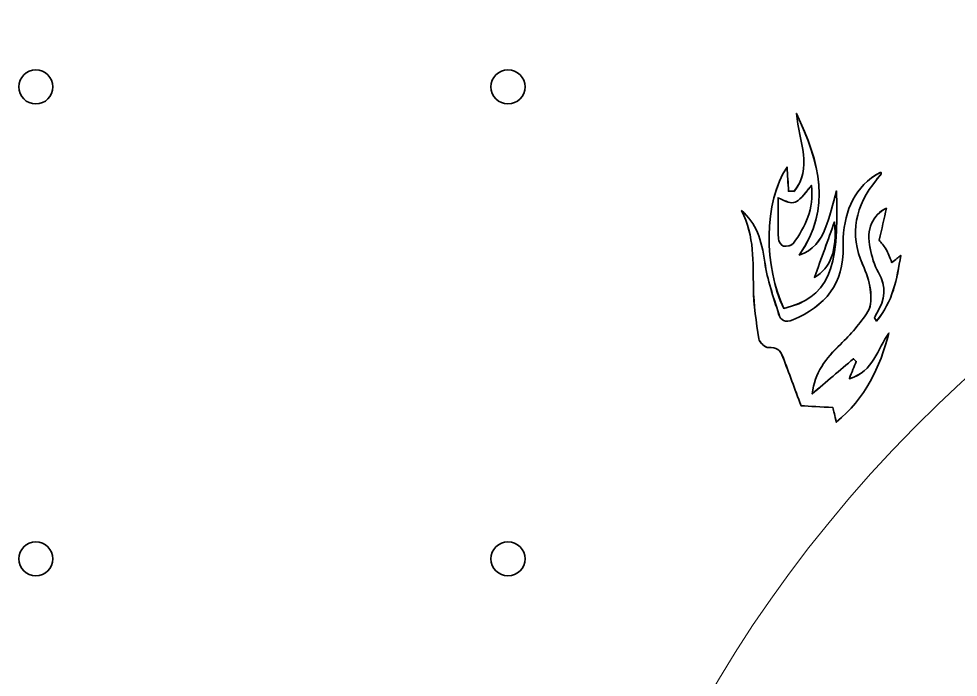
# Model space of a CAD drawing. Header units: inches. Extents: x -4.7 to 7.3, y 13.1 to 25.1.
# Drawn here: x 0.335 to 3.782, y 15.5 to 17.917 of the extents above; entities that cross this region are included whole.
import ezdxf

# ---------------------------------------------------------------- set-up
doc = ezdxf.new("R2010")
doc.units = ezdxf.units.IN
doc.header["$MEASUREMENT"] = 0
doc.layers.add('Cut', color=7, linetype='Continuous')
doc.layers.add('Score', color=7, linetype='Continuous')

# ---------------------------------------------------------------- blocks, each defined once
blk = doc.blocks.new('block 20')
at = {"layer": 'Score', "color": 7, "lineweight": 35}
blk.add_open_spline([(3.4977, 17.3534), (3.4986, 17.3499), (3.4997, 17.3481), (3.4992, 17.3475), (3.4935, 17.34), (3.4875, 17.3328), (3.4816, 17.3254), (3.4057, 17.2308), (3.3801, 17.1286), (3.4317, 17.013), (3.4444, 16.9845), (3.4554, 16.9539), (3.4594, 16.9233), (3.4629, 16.8967), (3.464, 16.8631), (3.4507, 16.8425), (3.4225, 16.7986), (3.3874, 16.7577), (3.3495, 16.7216), (3.2962, 16.6709), (3.2544, 16.6163), (3.2462, 16.5401), (3.2979, 16.5841), (3.3478, 16.6266), (3.3977, 16.669), (3.4008, 16.6656), (3.404, 16.6622), (3.4072, 16.6588), (3.3995, 16.6394), (3.3919, 16.62), (3.3823, 16.5958), (3.4722, 16.6217), (3.4849, 16.7053), (3.5278, 16.7631), (3.4942, 16.6372), (3.4415, 16.5236), (3.3345, 16.4362), (3.3291, 16.4598), (3.3251, 16.4773), (3.3222, 16.4899), (3.2776, 16.4924), (3.2381, 16.4946), (3.2051, 16.4964), (3.1824, 16.5576), (3.1607, 16.6163), (3.139, 16.675), (3.1297, 16.6999), (3.1151, 16.7117), (3.0854, 16.7099), (3.0739, 16.7092), (3.0524, 16.7292), (3.0504, 16.742), (3.0405, 16.8038), (3.0313, 16.8664), (3.0303, 16.9288), (3.0288, 17.0231), (3.0349, 17.1176), (2.9871, 17.2126), (3.0405, 17.1674), (3.0606, 17.1059), (3.0722, 17.0229), (3.0812, 16.9585), (3.1039, 16.8957), (3.123, 16.833), (3.1303, 16.8093), (3.1471, 16.7993), (3.1748, 16.8112), (3.2935, 16.8618), (3.3631, 16.9451), (3.3596, 17.0794), (3.3593, 17.0904), (3.3589, 17.1015), (3.3597, 17.1125), (3.3667, 17.2147), (3.4003, 17.3017), (3.4977, 17.3534)], degree=3, knots=[0, 0, 0, 0, 1, 1, 1, 2, 2, 2, 3, 3, 3, 4, 4, 4, 5, 5, 5, 6, 6, 6, 7, 7, 7, 8, 8, 8, 9, 9, 9, 10, 10, 10, 11, 11, 11, 12, 12, 12, 13, 13, 13, 14, 14, 14, 15, 15, 15, 16, 16, 16, 17, 17, 17, 18, 18, 18, 19, 19, 19, 20, 20, 20, 21, 21, 21, 22, 22, 22, 23, 23, 23, 24, 24, 24, 25, 25, 25, 25], dxfattribs=at)
blk = doc.blocks.new('block 21')
at = {"layer": 'Score', "color": 7, "lineweight": 35}
blk.add_open_spline([(3.1983, 17.0492), (3.2492, 17.0663), (3.2771, 17.1029), (3.2938, 17.1467), (3.3104, 17.1899), (3.3209, 17.2355), (3.3356, 17.285), (3.3466, 16.9897), (3.3019, 16.8915), (3.142, 16.8538), (3.0695, 17.0001), (3.0673, 17.2474), (3.1541, 17.3726), (3.1558, 17.3428), (3.1575, 17.3133), (3.1592, 17.2838), (3.166, 17.2837), (3.1728, 17.2835), (3.1796, 17.2834), (3.2487, 17.3686), (3.199, 17.4642), (3.188, 17.5691), (3.2735, 17.3893), (3.3191, 17.2216), (3.1983, 17.0492)], degree=3, knots=[0, 0, 0, 0, 1, 1, 1, 2, 2, 2, 3, 3, 3, 4, 4, 4, 5, 5, 5, 6, 6, 6, 7, 7, 7, 8, 8, 8, 8], dxfattribs=at)
blk = doc.blocks.new('block 22')
at = {"layer": 'Score', "color": 7, "lineweight": 35}
blk.add_open_spline([(3.5388, 17.0215), (3.5524, 17.0329), (3.5616, 17.0406), (3.5707, 17.0482), (3.5574, 16.9613), (3.5414, 16.8782), (3.4822, 16.8075), (3.4765, 16.8166), (3.4747, 16.8182), (3.475, 16.8191), (3.4773, 16.8248), (3.4792, 16.8308), (3.4826, 16.8359), (3.5146, 16.8847), (3.5189, 16.9331), (3.4888, 16.9859), (3.4736, 17.0126), (3.4647, 17.0439), (3.4582, 17.0743), (3.4434, 17.1433), (3.4683, 17.1984), (3.5183, 17.221), (3.5101, 17.1844), (3.5016, 17.1461), (3.4922, 17.104), (3.4984, 17.0957), (3.5091, 17.0841), (3.5169, 17.0708), (3.5247, 17.0575), (3.5296, 17.0426), (3.5388, 17.0215)], degree=3, knots=[0, 0, 0, 0, 1, 1, 1, 2, 2, 2, 3, 3, 3, 4, 4, 4, 5, 5, 5, 6, 6, 6, 7, 7, 7, 8, 8, 8, 9, 9, 9, 10, 10, 10, 10], dxfattribs=at)
blk = doc.blocks.new('block 23')
at = {"layer": 'Score', "color": 7, "lineweight": 35}
blk.add_open_spline([(3.4977, 17.3534), (3.4003, 17.3017), (3.3667, 17.2147), (3.3597, 17.1125), (3.3589, 17.1015), (3.3593, 17.0904), (3.3596, 17.0794), (3.3631, 16.9451), (3.2935, 16.8618), (3.1748, 16.8112), (3.1471, 16.7993), (3.1303, 16.8093), (3.123, 16.833), (3.1039, 16.8957), (3.0812, 16.9585), (3.0722, 17.0229), (3.0606, 17.1059), (3.0405, 17.1674), (2.9871, 17.2126), (3.0349, 17.1176), (3.0288, 17.0231), (3.0303, 16.9288), (3.0313, 16.8664), (3.0405, 16.8038), (3.0504, 16.742), (3.0524, 16.7292), (3.0739, 16.7092), (3.0854, 16.7099), (3.1151, 16.7117), (3.1297, 16.6999), (3.139, 16.675), (3.1607, 16.6163), (3.1824, 16.5576), (3.2051, 16.4964), (3.2381, 16.4946), (3.2776, 16.4924), (3.3222, 16.4899), (3.3251, 16.4773), (3.3291, 16.4598), (3.3345, 16.4362), (3.4415, 16.5236), (3.4942, 16.6372), (3.5278, 16.7631), (3.4849, 16.7053), (3.4722, 16.6217), (3.3823, 16.5958), (3.3919, 16.62), (3.3995, 16.6394), (3.4072, 16.6588), (3.404, 16.6622), (3.4008, 16.6656), (3.3977, 16.669), (3.3478, 16.6266), (3.2979, 16.5841), (3.2462, 16.5401), (3.2544, 16.6163), (3.2962, 16.6709), (3.3495, 16.7216), (3.3874, 16.7577), (3.4225, 16.7986), (3.4507, 16.8425), (3.464, 16.8631), (3.4629, 16.8967), (3.4594, 16.9233), (3.4554, 16.9539), (3.4444, 16.9845), (3.4317, 17.013), (3.3801, 17.1286), (3.4057, 17.2308), (3.4816, 17.3254), (3.4875, 17.3328), (3.4935, 17.34), (3.4992, 17.3475), (3.4997, 17.3481), (3.4986, 17.3499), (3.4977, 17.3534)], degree=3, knots=[0, 0, 0, 0, 1, 1, 1, 2, 2, 2, 3, 3, 3, 4, 4, 4, 5, 5, 5, 6, 6, 6, 7, 7, 7, 8, 8, 8, 9, 9, 9, 10, 10, 10, 11, 11, 11, 12, 12, 12, 13, 13, 13, 14, 14, 14, 15, 15, 15, 16, 16, 16, 17, 17, 17, 18, 18, 18, 19, 19, 19, 20, 20, 20, 21, 21, 21, 22, 22, 22, 23, 23, 23, 24, 24, 24, 25, 25, 25, 25], dxfattribs=at)
blk = doc.blocks.new('block 24')
at = {"layer": 'Score', "color": 7, "lineweight": 35}
blk.add_open_spline([(3.4976, 17.3537), (3.4004, 17.3017), (3.3668, 17.2146), (3.3598, 17.1127), (3.3588, 17.1014), (3.3595, 17.0901), (3.3598, 17.0795), (3.3631, 16.945), (3.2936, 16.8619), (3.1748, 16.8113), (3.1472, 16.7993), (3.1302, 16.8093), (3.1232, 16.8332), (3.1039, 16.8958), (3.0813, 16.9583), (3.0723, 17.0229), (3.0606, 17.1061), (3.0403, 17.1673), (2.9871, 17.2126), (3.035, 17.1174), (3.0287, 17.0229), (3.0304, 16.9291), (3.0314, 16.8665), (3.0407, 16.8039), (3.0503, 16.742), (3.0523, 16.7294), (3.0739, 16.7094), (3.0853, 16.7101), (3.1152, 16.7114), (3.1299, 16.7001), (3.1388, 16.6748), (3.1608, 16.6163), (3.1824, 16.5577), (3.2051, 16.4965), (3.238, 16.4945), (3.2776, 16.4925), (3.3222, 16.4898), (3.3252, 16.4772), (3.3292, 16.4599), (3.3345, 16.4359), (3.4416, 16.5238), (3.4942, 16.6369), (3.5278, 16.7633), (3.4849, 16.7054), (3.4722, 16.6216), (3.3824, 16.5956), (3.3917, 16.6203), (3.3994, 16.6396), (3.4074, 16.6589), (3.404, 16.6622), (3.4007, 16.6655), (3.3977, 16.6689), (3.3478, 16.6263), (3.2979, 16.5843), (3.2463, 16.5404), (3.2543, 16.6163), (3.2962, 16.6708), (3.3495, 16.7214), (3.3874, 16.758), (3.4227, 16.7986), (3.4506, 16.8425), (3.4639, 16.8632), (3.4629, 16.8964), (3.4593, 16.9231), (3.4553, 16.9537), (3.4443, 16.9843), (3.4317, 17.0129), (3.3801, 17.1287), (3.4057, 17.2305), (3.4816, 17.3257), (3.4876, 17.333), (3.4935, 17.3403), (3.4992, 17.3477), (3.4999, 17.3483), (3.4985, 17.3497), (3.4976, 17.3537)], degree=3, knots=[0, 0, 0, 0, 1, 1, 1, 2, 2, 2, 3, 3, 3, 4, 4, 4, 5, 5, 5, 6, 6, 6, 7, 7, 7, 8, 8, 8, 9, 9, 9, 10, 10, 10, 11, 11, 11, 12, 12, 12, 13, 13, 13, 14, 14, 14, 15, 15, 15, 16, 16, 16, 17, 17, 17, 18, 18, 18, 19, 19, 19, 20, 20, 20, 21, 21, 21, 22, 22, 22, 23, 23, 23, 24, 24, 24, 25, 25, 25, 25], dxfattribs=at)
blk = doc.blocks.new('block 25')
at = {"layer": 'Score', "color": 7, "lineweight": 35}
blk.add_open_spline([(3.1983, 17.0492), (3.3191, 17.2216), (3.2735, 17.3893), (3.188, 17.5691), (3.199, 17.4642), (3.2487, 17.3686), (3.1796, 17.2834), (3.1728, 17.2835), (3.166, 17.2837), (3.1592, 17.2838), (3.1575, 17.3133), (3.1558, 17.3428), (3.1541, 17.3726), (3.0673, 17.2474), (3.0695, 17.0001), (3.142, 16.8538), (3.3019, 16.8915), (3.3466, 16.9897), (3.3356, 17.285), (3.3209, 17.2355), (3.3104, 17.1899), (3.2938, 17.1467), (3.2771, 17.1029), (3.2492, 17.0663), (3.1983, 17.0492)], degree=3, knots=[0, 0, 0, 0, 1, 1, 1, 2, 2, 2, 3, 3, 3, 4, 4, 4, 5, 5, 5, 6, 6, 6, 7, 7, 7, 8, 8, 8, 8], dxfattribs=at)
blk = doc.blocks.new('block 26')
at = {"layer": 'Score', "color": 7, "lineweight": 35}
blk.add_open_spline([(3.243, 17.305), (3.2541, 17.218), (3.2202, 17.1534), (3.1773, 17.0925), (3.1713, 17.084), (3.1519, 17.0798), (3.1403, 17.0821), (3.1325, 17.0836), (3.1224, 17.0997), (3.122, 17.1096), (3.1201, 17.1575), (3.1211, 17.2056), (3.1211, 17.2595), (3.1835, 17.2305), (3.1837, 17.2306), (3.243, 17.305)], degree=3, knots=[0, 0, 0, 0, 1, 1, 1, 2, 2, 2, 3, 3, 3, 4, 4, 4, 5, 5, 5, 5], dxfattribs=at)
blk = doc.blocks.new('block 27')
at = {"layer": 'Score', "color": 7, "lineweight": 35}
blk.add_open_spline([(3.328, 17.1712), (3.3378, 17.0654), (3.3141, 17.0022), (3.2544, 16.9677), (3.2802, 17.0389), (3.3041, 17.1051), (3.328, 17.1712)], degree=3, knots=[0, 0, 0, 0, 1, 1, 1, 2, 2, 2, 2], dxfattribs=at)
blk = doc.blocks.new('block 28')
at = {"layer": 'Score', "color": 7, "lineweight": 35}
for points, knots in [([(3.2939, 17.1467), (3.3105, 17.1899), (3.3208, 17.2352), (3.3355, 17.2851), (3.3465, 16.9896), (3.3019, 16.8918), (3.1418, 16.8539), (3.0696, 17.0003), (3.0673, 17.2472), (3.1541, 17.3723), (3.1558, 17.343), (3.1575, 17.3131), (3.1591, 17.2838), (3.1661, 17.2838), (3.1728, 17.2838), (3.1794, 17.2831), (3.2486, 17.3683), (3.1991, 17.4641), (3.1881, 17.5693), (3.2736, 17.3896), (3.3192, 17.2219), (3.1984, 17.0495), (3.2493, 17.0661), (3.2769, 17.1028), (3.2939, 17.1467)], [0, 0, 0, 0, 1, 1, 1, 2, 2, 2, 3, 3, 3, 4, 4, 4, 5, 5, 5, 6, 6, 6, 7, 7, 7, 8, 8, 8, 8]), ([(3.1212, 17.2598), (3.1212, 17.2059), (3.1202, 17.1573), (3.1219, 17.1094), (3.1225, 17.0994), (3.1325, 17.0835), (3.1402, 17.0821), (3.1518, 17.0801), (3.1715, 17.0841), (3.1774, 17.0928), (3.2204, 17.1533), (3.254, 17.2179), (3.243, 17.3051), (3.1838, 17.2305), (3.1834, 17.2305), (3.1212, 17.2598)], [0, 0, 0, 0, 1, 1, 1, 2, 2, 2, 3, 3, 3, 4, 4, 4, 5, 5, 5, 5]), ([(3.2543, 16.9677), (3.3142, 17.0023), (3.3378, 17.0655), (3.3278, 17.1713), (3.3042, 17.1047), (3.2803, 17.0389), (3.2543, 16.9677)], [0, 0, 0, 0, 1, 1, 1, 2, 2, 2, 2])]:
    blk.add_open_spline(points, degree=3, knots=knots, dxfattribs=at)
blk = doc.blocks.new('block 29')
at = {"layer": 'Score', "color": 7, "lineweight": 35}
blk.add_open_spline([(3.5388, 17.0215), (3.5296, 17.0426), (3.5247, 17.0575), (3.5169, 17.0708), (3.5091, 17.0841), (3.4984, 17.0957), (3.4922, 17.104), (3.5016, 17.1461), (3.5101, 17.1844), (3.5183, 17.221), (3.4683, 17.1984), (3.4434, 17.1433), (3.4582, 17.0743), (3.4647, 17.0439), (3.4736, 17.0126), (3.4888, 16.9859), (3.5189, 16.9331), (3.5146, 16.8847), (3.4826, 16.8359), (3.4792, 16.8308), (3.4773, 16.8248), (3.475, 16.8191), (3.4747, 16.8182), (3.4765, 16.8166), (3.4822, 16.8075), (3.5414, 16.8782), (3.5574, 16.9613), (3.5707, 17.0482), (3.5616, 17.0406), (3.5524, 17.0329), (3.5388, 17.0215)], degree=3, knots=[0, 0, 0, 0, 1, 1, 1, 2, 2, 2, 3, 3, 3, 4, 4, 4, 5, 5, 5, 6, 6, 6, 7, 7, 7, 8, 8, 8, 9, 9, 9, 10, 10, 10, 10], dxfattribs=at)
blk = doc.blocks.new('block 30')
at = {"layer": 'Score', "color": 7, "lineweight": 35}
blk.add_open_spline([(3.5388, 17.0216), (3.5295, 17.0428), (3.5245, 17.0575), (3.5168, 17.0708), (3.5092, 17.0841), (3.4985, 17.0954), (3.4922, 17.1041), (3.5015, 17.146), (3.5102, 17.1846), (3.5182, 17.2212), (3.4683, 17.1986), (3.4433, 17.1434), (3.4583, 17.0741), (3.4646, 17.0442), (3.4736, 17.0129), (3.4889, 16.9856), (3.5189, 16.9331), (3.5145, 16.8845), (3.4826, 16.8359), (3.4793, 16.8306), (3.4772, 16.8246), (3.4749, 16.8192), (3.4746, 16.8179), (3.4766, 16.8166), (3.4822, 16.8073), (3.5415, 16.8785), (3.5574, 16.961), (3.5708, 17.0482), (3.5614, 17.0409), (3.5524, 17.0329), (3.5388, 17.0216)], degree=3, knots=[0, 0, 0, 0, 1, 1, 1, 2, 2, 2, 3, 3, 3, 4, 4, 4, 5, 5, 5, 6, 6, 6, 7, 7, 7, 8, 8, 8, 9, 9, 9, 10, 10, 10, 10], dxfattribs=at)
blk = doc.blocks.new('block 31')
at = {"layer": 'Score', "color": 7, "lineweight": 35}
blk.add_open_spline([(3.243, 17.305), (3.1837, 17.2306), (3.1835, 17.2305), (3.1211, 17.2595), (3.1211, 17.2056), (3.1201, 17.1575), (3.122, 17.1096), (3.1224, 17.0997), (3.1325, 17.0836), (3.1403, 17.0821), (3.1519, 17.0798), (3.1713, 17.084), (3.1773, 17.0925), (3.2202, 17.1534), (3.2541, 17.218), (3.243, 17.305)], degree=3, knots=[0, 0, 0, 0, 1, 1, 1, 2, 2, 2, 3, 3, 3, 4, 4, 4, 5, 5, 5, 5], dxfattribs=at)
blk = doc.blocks.new('block 32')
at = {"layer": 'Score', "color": 7, "lineweight": 35}
blk.add_open_spline([(3.328, 17.1712), (3.3041, 17.1051), (3.2802, 17.0389), (3.2544, 16.9677), (3.3141, 17.0022), (3.3378, 17.0654), (3.328, 17.1712)], degree=3, knots=[0, 0, 0, 0, 1, 1, 1, 2, 2, 2, 2], dxfattribs=at)
blk = doc.blocks.new('block 19')
at = {"layer": 'Score'}
for name in ['block 28', 'block 21', 'block 25', 'block 24', 'block 20', 'block 23', 'block 26', 'block 31', 'block 30', 'block 22', 'block 29', 'block 27', 'block 32']:
    blk.add_blockref(name, (0, 0), dxfattribs=at)
blk = doc.blocks.new('block 18')
at = {"layer": 'Score'}
blk.add_blockref('block 19', (0, 0), dxfattribs=at)
blk = doc.blocks.new('block 34')
at = {"layer": 'Cut', "lineweight": 0}
blk.add_open_spline([(2.2361, 13.0833), (2.2361, 15.7549), (4.4849, 17.9167), (7.2639, 17.9167)], degree=3, dxfattribs=at)
blk = doc.blocks.new('block 52')
at = {"layer": 'Cut', "color": 250, "lineweight": 35}
for points in [[(0.4602, 17.6667), (0.4602, 17.6321), (0.4323, 17.6042), (0.3977, 17.6042), (0.3632, 17.6042), (0.3352, 17.6321), (0.3352, 17.6667), (0.3352, 17.7012), (0.3632, 17.7292), (0.3977, 17.7292), (0.4323, 17.7292), (0.4602, 17.7012), (0.4602, 17.6667)], [(2.13, 17.7292), (2.1646, 17.7292), (2.1925, 17.7012), (2.1925, 17.6667), (2.1925, 17.6321), (2.1646, 17.6042), (2.13, 17.6042), (2.0955, 17.6042), (2.0675, 17.6321), (2.0675, 17.6667), (2.0675, 17.7012), (2.0955, 17.7292), (2.13, 17.7292)], [(0.3977, 15.9969), (0.4323, 15.9969), (0.4602, 15.9689), (0.4602, 15.9344), (0.4602, 15.8998), (0.4323, 15.8719), (0.3977, 15.8719), (0.3632, 15.8719), (0.3352, 15.8998), (0.3352, 15.9344), (0.3352, 15.9689), (0.3632, 15.9969), (0.3977, 15.9969)], [(2.1925, 15.9344), (2.1925, 15.8998), (2.1646, 15.8719), (2.13, 15.8719), (2.0955, 15.8719), (2.0675, 15.8998), (2.0675, 15.9344), (2.0675, 15.9689), (2.0955, 15.9969), (2.13, 15.9969), (2.1646, 15.9969), (2.1925, 15.9689), (2.1925, 15.9344)]]:
    blk.add_open_spline(points, degree=3, knots=[0, 0, 0, 0, 1, 1, 1, 2, 2, 2, 3, 3, 3, 4, 4, 4, 4], dxfattribs=at)

msp = doc.modelspace()

# ---------------------------------------------------------------- block references
at = {"layer": 'Cut'}
for name in ['block 34', 'block 52']:
    msp.add_blockref(name, (0, 0), dxfattribs=at)
at = {"layer": 'Score'}
msp.add_blockref('block 18', (0, 0), dxfattribs=at)

doc.saveas('drawing.dxf')
